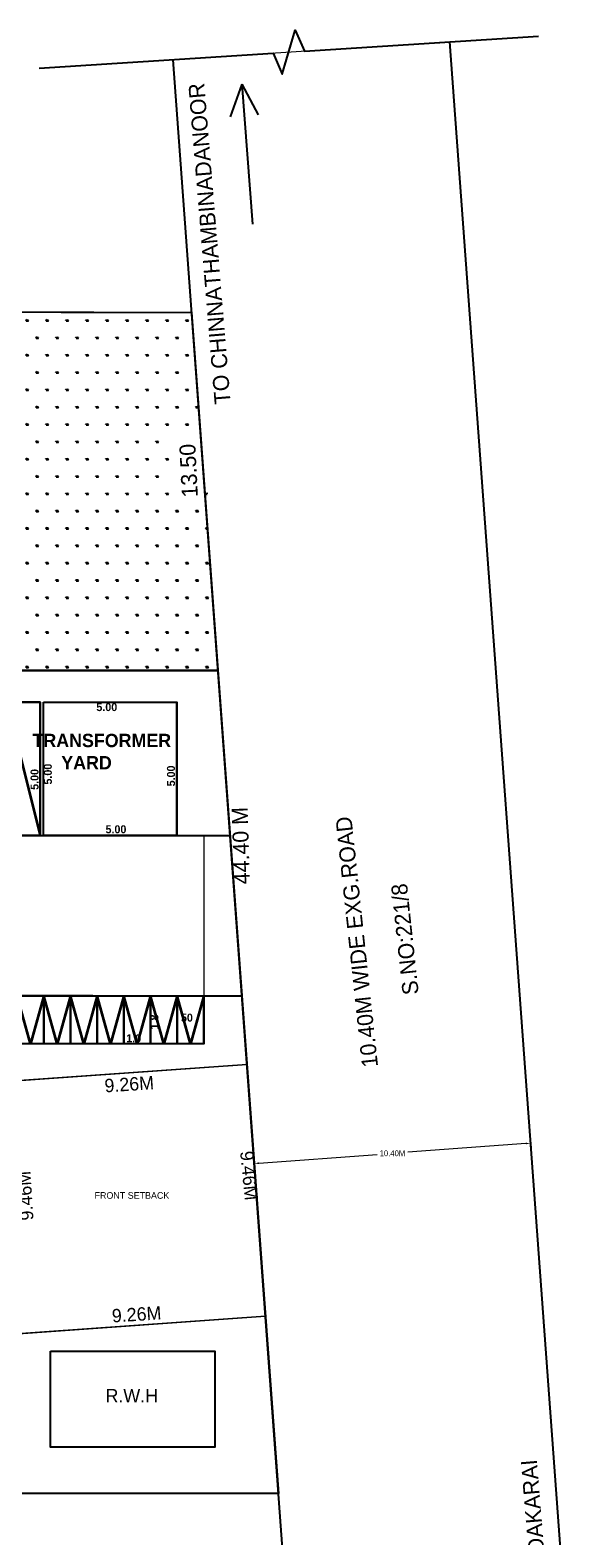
# Model space of a CAD drawing. Header units: metres. Extents: x 6102588 to 6102903, y -6660468 to -6660379.
# Drawn here: x 6102680.4 to 6102700.3, y -6660437 to -6660380.5 of the extents above; entities that cross this region are included whole.
import ezdxf

# ---------------------------------------------------------------- set-up
doc = ezdxf.new("R2010")
doc.units = ezdxf.units.M
doc.header["$LTSCALE"] = 500
doc.header["$MEASUREMENT"] = 0
doc.linetypes.add('DASHED2', pattern=[0.375, 0.25, -0.125])
doc.layers.get('0').update_dxf_attribs({"linetype": 'CONTINUOUS'})
doc.layers.get('Defpoints').update_dxf_attribs({"linetype": 'CONTINUOUS'})
for name, color, linetype in [('BLK_1_LVL_0_FRONT_SETBACK', 2, 'CONTINUOUS'), ('DRIVE_WAY', 255, 'CONTINUOUS'), ('OSR_PLAN', 7, 'CONTINUOUS'), ('PER_AISLE_WIDTH', 5, 'CONTINUOUS'), ('PLOT_BOUNDARY', 70, 'CONTINUOUS'), ('ROAD_WIDTH', 1, 'CONTINUOUS'), ('RWH', 130, 'CONTINUOUS'), ('SURRENDER_ROAD_WIDTH', 2, 'CONTINUOUS'), ('TRANSFORMER_YARD', 7, 'CONTINUOUS'), ('TWO_WHEELER_DRIVE_WAY', 6, 'CONTINUOUS')]:
    doc.layers.add(name, color=color, linetype=linetype)
doc.layers.add('PARKING_SLOT', color=30, linetype='CONTINUOUS', plot=False)
doc.layers.add('TWO_WHEELER_PARKING', color=2, linetype='CONTINUOUS', plot=False)
doc.styles.add('gautham', font='arial.ttf')
doc.styles.get("Standard").update_dxf_attribs({"font": 'GOTHIC.TTF'})
doc.dimstyles.get("Standard").update_dxf_attribs({"dimtxt": 0.18, "dimasz": 0.18, "dimexe": 0.18, "dimexo": 0.0625, "dimgap": 0.09, "dimtad": 0, "dimtih": 1, "dimtoh": 1, "dimdec": 4, "dimzin": 0, "dimdsep": 46, "dimtxsty": 'Standard', "dimcen": 0.09, "dimadec": 0, "dimazin": 0, "dimtfac": 1, "dimtdec": 4, "dimtofl": 0, "dimtmove": 0, "dimatfit": 3, "dimfxl": 0, "dimtolj": 1, "dimtzin": 0, "dimarcsym": 0})

# ---------------------------------------------------------------- blocks, each defined once
blk = doc.blocks.new('*D104')
at = {"layer": 'Defpoints', "color": 0, "linetype": 'ByBlock'}
for p in [(6102699.168, -6660422.064), (6102699.182, -6660422.248), (6102688.796, -6660422.827)]:
    blk.add_point(p, dxfattribs=at)
at = {"layer": 'SURRENDER_ROAD_WIDTH', "color": 0, "linetype": 'ByBlock', "lineweight": -2}
for p, q in [((6102699.173, -6660422.126), (6102699.195, -6660422.427)), ((6102688.989, -6660422.998), (6102693.422, -6660422.672)), ((6102699.002, -6660422.261), (6102694.57, -6660422.587)), ((6102688.801, -6660422.89), (6102688.823, -6660423.191))]:
    blk.add_line(p, q, dxfattribs=at)
at = {"layer": 'SURRENDER_ROAD_WIDTH', "color": 0, "linetype": 'ByBlock'}
for points in [[(6102699, -6660422.231), (6102699.005, -6660422.291), (6102699.182, -6660422.248)], [(6102688.987, -6660422.968), (6102688.992, -6660423.028), (6102688.81, -6660423.011)]]:
    blk.add_solid(points, dxfattribs=at)
at = {"layer": 'SURRENDER_ROAD_WIDTH', "color": 0, "linetype": 'ByBlock', "lineweight": 35, "insert": (6102693.996, -6660422.629), "char_height": 0.18, "attachment_point": 5}
blk.add_mtext('\\A1;{\\H1.2x;10.40M}', dxfattribs=at)

msp = doc.modelspace()

# ---------------------------------------------------------------- hatches: boundary and pattern name
at = {"linetype": 'ByBlock', "lineweight": 50}
h = msp.add_hatch(dxfattribs=at)
h.set_pattern_fill('SWAMP', color=256, scale=0.75, style=0)
h.set_pattern_definition([(0, (6096253.12635, -6657205.52487), (0.375, 0.64951905), [0.09375, -0.65625]), (90, (6096253.17322, -6657205.52487), (-0.375, 0.649519052), [0.046875, -1.252163104]), (90, (6096253.18494, -6657205.52487), (-0.375, 0.649519052), [0.0375, -1.261538105]), (90, (6096253.1615, -6657205.52487), (-0.375, 0.649519052), [0.0375, -1.261538105]), (60, (6096253.19666, -6657205.52487), (-0.375, 0.64951905), [0.03, -0.72]), (120, (6096253.1498, -6657205.52487), (-0.75, 3e-10), [0.03, -0.72])])
h.paths.add_polyline_path([(6102687.44977, -6660404.52789), (6102686.4619, -6660391.10385), (6102662.62452, -6660391.04954), (6102662.62452, -6660394.53126), (6102662.62452, -6660404.52789)])
h.paths.add_polyline_path([(6102687.05823, -6660398.24079), (6102686.93993, -6660395.86066), (6102685.64628, -6660395.92496), (6102685.76459, -6660398.3051)], flags=17)
h.paths.add_polyline_path([(6102664.93816, -6660401.75422), (6102664.95772, -6660398.60357), (6102662.86088, -6660398.59552), (6102662.84131, -6660401.74618)], flags=16)
h.paths.add_polyline_path([(6102674.34646, -6660392.11777), (6102677.51302, -6660392.13744), (6102677.52107, -6660390.84222), (6102674.35451, -6660390.82256)])
h.paths.add_polyline_path([(6102666.13136, -6660396.64989), (6102676.40968, -6660396.71373), (6102676.39024, -6660399.84412), (6102666.11192, -6660399.78029)], flags=16)

# ---------------------------------------------------------------- linework, layer by layer
at = {"linetype": 'Continuous', "lineweight": 35}
for p, q in [((6102700.8912, -6660445.4754), (6102696.14377, -6660380.96322)), ((6102690.51234, -6660446.14478), (6102685.76491, -6660381.6326)), ((6102688.34198, -6660382.55319), (6102687.91187, -6660383.78001)), ((6102688.34198, -6660382.55319), (6102688.74261, -6660387.80065)), ((6102688.34198, -6660382.55319), (6102688.95336, -6660383.7005))]:
    msp.add_line(p, q, dxfattribs=at)
at = {"linetype": 'ByBlock', "lineweight": 35}
for p, q in [((6102642.45452, -6660391.00357), (6102686.4619, -6660391.10385)), ((6102662.62452, -6660404.52789), (6102687.44977, -6660404.52789)), ((6102680.77752, -6660405.71887), (6102678.27752, -6660405.71887)), ((6102680.77752, -6660410.71887), (6102680.77752, -6660405.71887)), ((6102680.9062, -6660405.71887), (6102685.9062, -6660405.71887)), ((6102680.9062, -6660410.71887), (6102680.9062, -6660405.71887)), ((6102685.9062, -6660410.71887), (6102685.9062, -6660405.71887)), ((6102636.17783, -6660410.71887), (6102687.90536, -6660410.71887)), ((6102642.07624, -6660416.71887), (6102688.3469, -6660416.71887)), ((6102680.75527, -6660416.71887), (6102679.75527, -6660416.71887)), ((6102681.75527, -6660416.71887), (6102680.75527, -6660416.71887)), ((6102680.91876, -6660416.71887), (6102680.91876, -6660418.51887)), ((6102680.91876, -6660416.71887), (6102680.91876, -6660418.51887)), ((6102680.91876, -6660418.51887), (6102680.91876, -6660416.71887)), ((6102682.75527, -6660416.71887), (6102681.75527, -6660416.71887)), ((6102681.91876, -6660416.71887), (6102681.91876, -6660418.51887)), ((6102681.91876, -6660416.71887), (6102681.91876, -6660418.51887)), ((6102681.91876, -6660418.51887), (6102681.91876, -6660416.71887)), ((6102682.91876, -6660416.71887), (6102682.91876, -6660418.51887)), ((6102682.91876, -6660416.71887), (6102682.91876, -6660418.51887)), ((6102682.91876, -6660418.51887), (6102682.91876, -6660416.71887)), ((6102683.91876, -6660416.71887), (6102683.91876, -6660418.51887)), ((6102683.91876, -6660416.71887), (6102683.91876, -6660418.51887)), ((6102683.91876, -6660418.51887), (6102683.91876, -6660416.71887)), ((6102684.91876, -6660416.71887), (6102684.91876, -6660418.51887)), ((6102684.91876, -6660416.71887), (6102684.91876, -6660418.51887)), ((6102684.91876, -6660418.51887), (6102684.91876, -6660416.71887)), ((6102685.91876, -6660416.71887), (6102685.91876, -6660418.51887)), ((6102685.91876, -6660418.51887), (6102685.91876, -6660416.71887)), ((6102685.91876, -6660416.71887), (6102685.91876, -6660418.51887)), ((6102685.91876, -6660416.71887), (6102685.91876, -6660418.51887)), ((6102685.91876, -6660418.51887), (6102685.91876, -6660416.71887)), ((6102686.91876, -6660416.71887), (6102686.91876, -6660418.51887)), ((6102686.91876, -6660418.51887), (6102686.91876, -6660416.71887)), ((6102689.72046, -6660435.38412), (6102641.12046, -6660435.38353))]:
    msp.add_line(p, q, dxfattribs=at)
at = {"linetype": 'DASHED2', "lineweight": 50}
for p, q in [((6102679.52752, -6660405.71887), (6102680.77752, -6660410.71887)), ((6102680.41876, -6660418.51887), (6102679.91876, -6660416.71887)), ((6102680.91876, -6660416.71887), (6102680.41876, -6660418.51887)), ((6102681.41876, -6660418.51887), (6102680.91876, -6660416.71887)), ((6102681.91876, -6660416.71887), (6102681.41876, -6660418.51887)), ((6102682.41876, -6660418.51887), (6102681.91876, -6660416.71887)), ((6102682.91876, -6660416.71887), (6102682.41876, -6660418.51887)), ((6102683.41876, -6660418.51887), (6102682.91876, -6660416.71887)), ((6102683.91876, -6660416.71887), (6102683.41876, -6660418.51887)), ((6102684.41876, -6660418.51887), (6102683.91876, -6660416.71887)), ((6102684.91876, -6660416.71887), (6102684.41876, -6660418.51887)), ((6102685.41876, -6660418.51887), (6102684.91876, -6660416.71887)), ((6102685.91876, -6660416.71887), (6102685.41876, -6660418.51887)), ((6102686.41876, -6660418.51887), (6102685.91876, -6660416.71887)), ((6102686.91876, -6660416.71887), (6102686.41876, -6660418.51887))]:
    msp.add_line(p, q, dxfattribs=at)
for p, q in [((6102635.87989, -6660423.03043), (6102688.53682, -6660419.29968)), ((6102688.53682, -6660419.29968), (6102689.23101, -6660428.73294)), ((6102689.23101, -6660428.73294), (6102592.03686, -6660435.6325)), ((6102643.43964, -6660431.98355), (6102689.23101, -6660428.73294))]:
    msp.add_line(p, q)
at = {"linetype": 'Continuous', "lineweight": 35}
msp.add_lwpolyline([(6102680.7428, -6660381.9565), (6102689.51577, -6660381.39069), (6102689.86214, -6660382.18012), (6102690.34634, -6660380.52535), (6102690.69271, -6660381.31478), (6102699.48036, -6660380.74803)], dxfattribs=at)
at = {"layer": 'BLK_1_LVL_0_FRONT_SETBACK', "color": 2}
msp.add_lwpolyline([(6102679.29787, -6660419.95426), (6102679.96772, -6660429.39052), (6102689.23101, -6660428.73294), (6102688.53682, -6660419.29968)], close=True, dxfattribs=at)
at = {"layer": 'DRIVE_WAY', "color": 255}
msp.add_lwpolyline([(6102596.01765, -6660428.24178), (6102636.07624, -6660428.24178), (6102636.1778, -6660410.71977), (6102686.9148, -6660410.71889), (6102686.91876, -6660416.71887), (6102642.07624, -6660416.71887), (6102642.07624, -6660434.24178), (6102596.01765, -6660434.24178)], close=True, dxfattribs=at)
at = {"layer": 'OSR_PLAN', "color": 7, "linetype": 'ByBlock', "lineweight": 35}
msp.add_lwpolyline([(6102662.62452, -6660391.04954), (6102686.4619, -6660391.10385), (6102687.44977, -6660404.52789), (6102662.62452, -6660404.52789)], close=True, dxfattribs=at)
at = {"layer": 'PARKING_SLOT', "color": 30, "linetype": 'ByBlock', "lineweight": 35}
msp.add_lwpolyline([(6102678.27752, -6660405.71887), (6102680.77752, -6660405.71887), (6102680.77752, -6660410.71887), (6102678.27752, -6660410.71887), (6102678.27752, -6660405.71887)], dxfattribs=at)
at = {"layer": 'PER_AISLE_WIDTH', "color": 5, "linetype": 'ByBlock'}
msp.add_lwpolyline([(6102596.01765, -6660428.24178), (6102636.07624, -6660428.24178), (6102636.18562, -6660410.71977), (6102686.9148, -6660410.71889), (6102686.91876, -6660416.71887), (6102642.07624, -6660416.71887), (6102642.07624, -6660434.24178), (6102596.01765, -6660434.24178)], close=True, dxfattribs=at)
at = {"layer": 'PLOT_BOUNDARY', "lineweight": 35}
msp.add_lwpolyline([(6102593.96464, -6660422.23382), (6102635.80977, -6660425.92799), (6102636.66743, -6660390.48693), (6102642.45452, -6660391.00357), (6102686.4619, -6660391.10385), (6102689.72046, -6660435.38412), (6102641.12046, -6660435.38353), (6102640.41738, -6660458.77296), (6102589.19754, -6660454.08127), (6102591.37233, -6660440.25122)], close=True, dxfattribs=at)
at = {"layer": 'ROAD_WIDTH'}
msp.add_lwpolyline([(6102696.14377, -6660380.96322), (6102685.76552, -6660381.64083), (6102690.51234, -6660446.14478), (6102700.8912, -6660445.4754)], close=True, dxfattribs=at)
at = {"layer": 'RWH', "color": 4, "linetype": 'ByBlock', "lineweight": 35}
msp.add_lwpolyline([(6102681.1719, -6660430.04872), (6102687.33654, -6660430.04872), (6102687.33654, -6660433.64872), (6102681.1719, -6660433.64872)], close=True, dxfattribs=at)
at = {"layer": 'TRANSFORMER_YARD', "color": 7, "linetype": 'ByBlock', "lineweight": 35}
msp.add_lwpolyline([(6102680.9062, -6660405.71887), (6102685.9062, -6660405.71887), (6102685.9062, -6660410.71887), (6102680.9062, -6660410.71887)], close=True, dxfattribs=at)
at = {"layer": 'TWO_WHEELER_DRIVE_WAY', "color": 6, "linetype": 'ByBlock'}
msp.add_lwpolyline([(6102596.01765, -6660428.24178), (6102636.07624, -6660428.24178), (6102636.18562, -6660410.71977), (6102686.9148, -6660410.71889), (6102686.91876, -6660416.71887), (6102642.07624, -6660416.71887), (6102642.07624, -6660434.24178), (6102596.01765, -6660434.24178)], close=True, dxfattribs=at)
at = {"layer": 'TWO_WHEELER_PARKING', "color": 2, "linetype": 'ByBlock', "lineweight": 35}
for points in [[(6102679.91876, -6660416.71887), (6102680.91876, -6660416.71887), (6102680.91876, -6660418.51887), (6102679.91876, -6660418.51887), (6102679.91876, -6660416.71887)], [(6102680.91876, -6660416.71887), (6102681.91876, -6660416.71887), (6102681.91876, -6660418.51887), (6102680.91876, -6660418.51887), (6102680.91876, -6660416.71887)], [(6102681.91876, -6660416.71887), (6102682.91876, -6660416.71887), (6102682.91876, -6660418.51887), (6102681.91876, -6660418.51887), (6102681.91876, -6660416.71887)], [(6102682.91876, -6660416.71887), (6102683.91876, -6660416.71887), (6102683.91876, -6660418.51887), (6102682.91876, -6660418.51887), (6102682.91876, -6660416.71887)], [(6102683.91876, -6660416.71887), (6102684.91876, -6660416.71887), (6102684.91876, -6660418.51887), (6102683.91876, -6660418.51887), (6102683.91876, -6660416.71887)], [(6102684.91876, -6660416.71887), (6102685.91876, -6660416.71887), (6102685.91876, -6660418.51887), (6102684.91876, -6660418.51887), (6102684.91876, -6660416.71887)], [(6102685.91876, -6660416.71887), (6102686.91876, -6660416.71887), (6102686.91876, -6660418.51887), (6102685.91876, -6660418.51887), (6102685.91876, -6660416.71887)]]:
    msp.add_lwpolyline(points, dxfattribs=at)

# ---------------------------------------------------------------- texts
at = {"color": 0, "lineweight": 50, "char_height": 0.6, "attachment_point": 2}
for s, insert, width, rotation in [('TO CHINNATHAMBINADANOOR', (6102686.83411, -6660388.55582), 20.2938503, 94.724569), ('{\\C256;13.50}', (6102686.04892, -6660397.05201), 3.5457304, 92.845579), ('{\\C256;44.40 M}', (6102688.00817, -6660411.10654), 3.5457304, 91.760434), ('{\\C256;S.NO:221/8}', (6102694.1646, -6660414.63521), 3.5457304, 96.104094), ('TO SAMBAVARVADAKARAI', (6102699.23981, -6660439.31087), 20.2938503, 94.724569)]:
    msp.add_mtext(s, dxfattribs=dict(at, insert=insert, width=width, rotation=rotation))
at = {"linetype": 'ByBlock', "lineweight": 40, "attachment_point": 1, "style": 'gautham'}
for s, insert, char_height, width in [('{\\fComic Sans MS|b1|i0|c0|p66;\\W0.2818;\\C7; \\W1;5.00}', (6102682.85078, -6660405.75125), 0.3, 1.0192431), ('{\\fComic Sans MS|b1|i0|c0|p66;\\W0.90647;\\C7; \\W1;TRANSFORMER \\P{\\W6.721224; }YARD}', (6102680.32517, -6660406.9024), 0.5, 5.9076099), ('{\\fComic Sans MS|b1|i0|c0|p66;\\W0.2818;\\C7; \\W1;5.00}', (6102683.19455, -6660410.33161), 0.3, 1.0192431), ('{\\fComic Sans MS|b1|i0|c0|p66;\\W1.48563;\\C7; \\W1;50}', (6102685.89731, -6660417.39153), 0.3, 1.0192431), ('{\\fComic Sans MS|b1|i0|c0|p66;\\W1.07009;\\C7; \\W1;1.0}', (6102683.89226, -6660418.16779), 0.3, 1.0192431)]:
    msp.add_mtext(s, dxfattribs=dict(at, insert=insert, char_height=char_height, width=width))
at = {"linetype": 'ByBlock', "lineweight": 40, "char_height": 0.3, "width": 1.0192431, "attachment_point": 1, "style": 'gautham'}
for s, insert, rotation in [('{\\fComic Sans MS|b1|i0|c0|p66;\\W0.2818;\\C7; \\W1;5.00}', (6102680.9223, -6660408.84546), 90.360352), ('{\\fComic Sans MS|b1|i0|c0|p66;\\W0.2818;\\C7; \\W1;5.00}', (6102680.41995, -6660409.04211), 90), ('{\\fComic Sans MS|b1|i0|c0|p66;\\W0.2818;\\C7; \\W1;5.00}', (6102685.54161, -6660408.9128), 90.360352), ('{\\fComic Sans MS|b1|i0|c0|p66;\\W1.09993;\\C7; \\W1;1.8}', (6102684.91727, -6660418.10424), 90)]:
    msp.add_mtext(s, dxfattribs=dict(at, insert=insert, rotation=rotation))
at = {"color": 1, "lineweight": 50, "insert": (6102692.35879, -6660414.73784), "char_height": 0.6, "width": 13.7949829, "attachment_point": 2, "rotation": 96.104094}
msp.add_mtext('{\\C256;10.40M WIDE EXG.ROAD}', dxfattribs=at)
at = {"color": 7, "lineweight": 50, "char_height": 0.5, "attachment_point": 2}
for s, insert, width, rotation in [('{\\C256;9.26M}', (6102684.10537, -6660419.78625), 2.8720296, 3.704637), ('{\\C256;9.46M}', (6102688.86842, -6660423.43983), 2.9582734, 275.627287), ('{\\C256;9.46M}', (6102679.97519, -6660424.23541), 1.8813721, 93.704637), ('{\\C256;9.26M}', (6102684.3823, -6660428.41272), 2.8720296, 3.704637)]:
    msp.add_mtext(s, dxfattribs=dict(at, insert=insert, width=width, rotation=rotation))
at = {"color": 7, "linetype": 'ByBlock', "lineweight": 35, "insert": (6102684.22379, -6660424.20917), "char_height": 0.25, "width": 4.6466319, "attachment_point": 5}
msp.add_mtext('FRONT SETBACK', dxfattribs=at)
at = {"linetype": 'ByBlock', "lineweight": 50, "insert": (6102683.23381, -6660431.46049), "char_height": 0.5, "width": 2.8976828, "attachment_point": 1, "rotation": 359.812529}
msp.add_mtext('R.W.H', dxfattribs=at)

# ---------------------------------------------------------------- dimensions: what is measured, and where the dimension line sits
at = {"layer": 'SURRENDER_ROAD_WIDTH', "color": 2, "linetype": 'ByBlock', "lineweight": 35}
dim = msp.add_aligned_dim(p1=(6102688.79642, -6660422.82737), p2=(6102699.16837, -6660422.0641), distance=-0.18413, text='{\\H1.2x;10.40M}', dimstyle='Standard', override={"dimfxl": 0.18, "dimfxlon": 1, "dimarcsym": 2}, dxfattribs=at)
dim.commit()
dim.dimension.update_dxf_attribs({"geometry": '*D104', "text_midpoint": (6102693.99591, -6660422.62937)})

doc.saveas('drawing.dxf')
